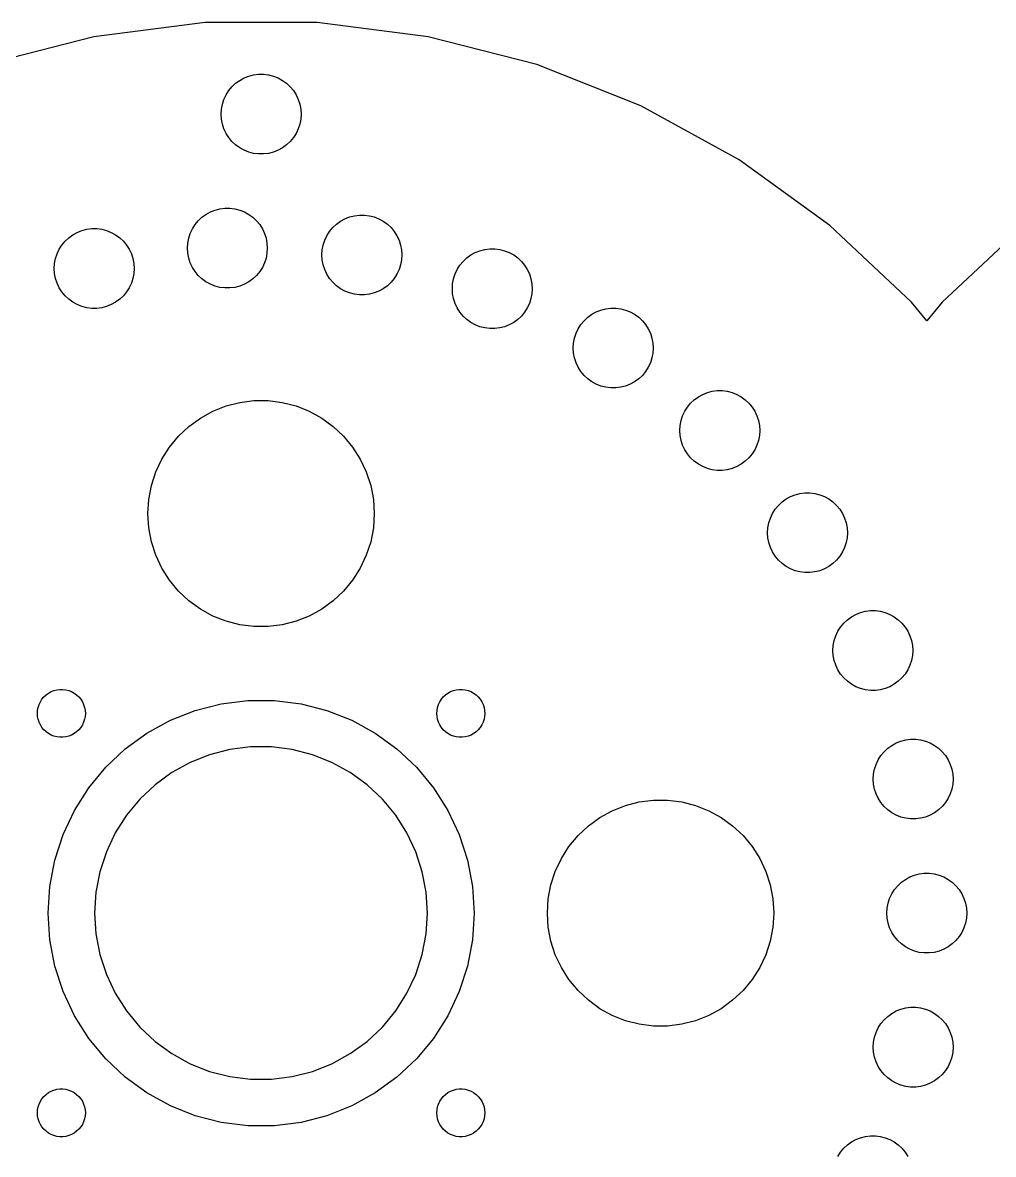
# Model space of a CAD drawing. Header units: metres. Extents: x -67 to 167, y -67 to 67.
# Drawn here: x -17.9 to 55, y -18.1 to 66.9 of the extents above; entities that cross this region are included whole.
import ezdxf

# ---------------------------------------------------------------- set-up
doc = ezdxf.new("R2010")
doc.units = ezdxf.units.M

msp = doc.modelspace()

# ---------------------------------------------------------------- linework, layer by layer
for p, q in [((-4.20695, 66.8678), (-12.5545, 65.8132)), ((4.20695, 66.8678), (-4.20695, 66.8678)), ((12.5545, 65.8132), (4.20695, 66.8678)), ((-12.5545, 65.8132), (-20.7041, 63.7208)), ((20.7041, 63.7208), (12.5545, 65.8132)), ((-0.92705, 62.8532), (-0.56213, 62.9469)), ((-0.56213, 62.9469), (-0.18837, 62.9941)), ((-0.18837, 62.9941), (0.18837, 62.9941)), ((0.18837, 62.9941), (0.56213, 62.9469)), ((0.56213, 62.9469), (0.92705, 62.8532)), ((28.5272, 60.6234), (20.7041, 63.7208)), ((-2.42705, 61.7634), (-2.1869, 62.0536)), ((-2.1869, 62.0536), (-1.91226, 62.3115)), ((-1.91226, 62.3115), (-1.60747, 62.533)), ((-1.60747, 62.533), (-1.27733, 62.7145)), ((-1.27733, 62.7145), (-0.92705, 62.8532)), ((0.92705, 62.8532), (1.27733, 62.7145)), ((1.27733, 62.7145), (1.60747, 62.533)), ((1.60747, 62.533), (1.91226, 62.3115)), ((1.91226, 62.3115), (2.1869, 62.0536)), ((2.1869, 62.0536), (2.42705, 61.7634)), ((-2.78932, 61.1044), (-2.62891, 61.4453)), ((-2.62891, 61.4453), (-2.42705, 61.7634)), ((2.42705, 61.7634), (2.62891, 61.4453)), ((2.62891, 61.4453), (2.78932, 61.1044)), ((-3, 60), (-2.97633, 60.376)), ((-2.97633, 60.376), (-2.90575, 60.7461)), ((-2.90575, 60.7461), (-2.78932, 61.1044)), ((2.78932, 61.1044), (2.90575, 60.7461)), ((2.90575, 60.7461), (2.97633, 60.376)), ((2.97633, 60.376), (3, 60)), ((35.9004, 56.57), (28.5272, 60.6234)), ((-2.97633, 59.624), (-3, 60)), ((-2.90575, 59.2539), (-2.97633, 59.624)), ((2.97633, 59.624), (2.90575, 59.2539)), ((3, 60), (2.97633, 59.624)), ((-2.78932, 58.8956), (-2.90575, 59.2539)), ((-2.62891, 58.5547), (-2.78932, 58.8956)), ((2.78932, 58.8956), (2.62891, 58.5547)), ((2.90575, 59.2539), (2.78932, 58.8956)), ((-2.42705, 58.2366), (-2.62891, 58.5547)), ((-2.1869, 57.9464), (-2.42705, 58.2366)), ((-1.91226, 57.6885), (-2.1869, 57.9464)), ((2.1869, 57.9464), (1.91226, 57.6885)), ((2.42705, 58.2366), (2.1869, 57.9464)), ((2.62891, 58.5547), (2.42705, 58.2366)), ((-1.60747, 57.467), (-1.91226, 57.6885)), ((-1.27733, 57.2855), (-1.60747, 57.467)), ((-0.92705, 57.1468), (-1.27733, 57.2855)), ((-0.56213, 57.0531), (-0.92705, 57.1468)), ((-0.18837, 57.0059), (-0.56213, 57.0531)), ((0.18837, 57.0059), (-0.18837, 57.0059)), ((0.56213, 57.0531), (0.18837, 57.0059)), ((0.92705, 57.1468), (0.56213, 57.0531)), ((1.27733, 57.2855), (0.92705, 57.1468)), ((1.60747, 57.467), (1.27733, 57.2855)), ((1.91226, 57.6885), (1.60747, 57.467)), ((42.7074, 51.6244), (35.9004, 56.57)), ((-3.80978, 52.6503), (-3.4595, 52.789)), ((-3.4595, 52.789), (-3.09459, 52.8827)), ((-3.09459, 52.8827), (-2.72083, 52.9299)), ((-2.72083, 52.9299), (-2.34409, 52.9299)), ((-2.34409, 52.9299), (-1.97031, 52.8827)), ((-1.97031, 52.8827), (-1.60539, 52.789)), ((-1.60539, 52.789), (-1.25511, 52.6503)), ((-4.9595, 51.6992), (-4.71936, 51.9895)), ((-4.71936, 51.9895), (-4.44472, 52.2474)), ((-4.44472, 52.2474), (-4.13994, 52.4688)), ((-4.13994, 52.4688), (-3.80978, 52.6503)), ((-1.25511, 52.6503), (-0.92497, 52.4688)), ((-0.92497, 52.4688), (-0.62018, 52.2474)), ((-0.62018, 52.2474), (-0.34555, 51.9895)), ((-0.34555, 51.9895), (-0.10539, 51.6992)), ((5.6591, 51.735), (5.9639, 51.9564)), ((5.9639, 51.9564), (6.29404, 52.1379)), ((6.29404, 52.1379), (6.64433, 52.2766)), ((6.64433, 52.2766), (7.00923, 52.3703)), ((7.00923, 52.3703), (7.38301, 52.4175)), ((7.38301, 52.4175), (7.75975, 52.4175)), ((7.75975, 52.4175), (8.13353, 52.3703)), ((8.13353, 52.3703), (8.49843, 52.2766)), ((8.49843, 52.2766), (8.84872, 52.1379)), ((8.84872, 52.1379), (9.17886, 51.9564)), ((9.17886, 51.9564), (9.48366, 51.735)), ((-14.1401, 50.9368), (-13.81, 51.1183)), ((-13.81, 51.1183), (-13.4597, 51.257)), ((-13.4597, 51.257), (-13.0948, 51.3507)), ((-13.0948, 51.3507), (-12.721, 51.3979)), ((-12.721, 51.3979), (-12.3443, 51.3979)), ((-12.3443, 51.3979), (-11.9705, 51.3507)), ((-11.9705, 51.3507), (-11.6056, 51.257)), ((-11.6056, 51.257), (-11.2553, 51.1183)), ((-11.2553, 51.1183), (-10.9251, 50.9368)), ((-5.4382, 50.6819), (-5.32178, 51.0402)), ((-5.32178, 51.0402), (-5.16138, 51.3811)), ((-5.16138, 51.3811), (-4.9595, 51.6992)), ((-0.10539, 51.6992), (0.09645, 51.3811)), ((0.09645, 51.3811), (0.25687, 51.0402)), ((0.25687, 51.0402), (0.37329, 50.6819)), ((4.94246, 50.8687), (5.14433, 51.1868)), ((5.14433, 51.1868), (5.38448, 51.4771)), ((5.38448, 51.4771), (5.6591, 51.735)), ((9.48366, 51.735), (9.75829, 51.4771)), ((9.75829, 51.4771), (9.99843, 51.1868)), ((9.99843, 51.1868), (10.2003, 50.8687)), ((48.8409, 45.8647), (42.7074, 51.6244)), ((57.2926, 51.6244), (51.1591, 45.8647)), ((-15.1615, 49.8491), (-14.9597, 50.1672)), ((-14.9597, 50.1672), (-14.7195, 50.4575)), ((-14.7195, 50.4575), (-14.4449, 50.7154)), ((-14.4449, 50.7154), (-14.1401, 50.9368)), ((-10.9251, 50.9368), (-10.6203, 50.7154)), ((-10.6203, 50.7154), (-10.3457, 50.4575)), ((-10.3457, 50.4575), (-10.1056, 50.1672)), ((-10.1056, 50.1672), (-9.9037, 49.8491)), ((-5.53246, 49.9358), (-5.50879, 50.3118)), ((-5.50879, 50.3118), (-5.4382, 50.6819)), ((0.37329, 50.6819), (0.44388, 50.3118)), ((0.44388, 50.3118), (0.46753, 49.9358)), ((4.59503, 49.7994), (4.66563, 50.1695)), ((4.66563, 50.1695), (4.78206, 50.5278)), ((4.78206, 50.5278), (4.94246, 50.8687)), ((10.2003, 50.8687), (10.3607, 50.5278)), ((10.3607, 50.5278), (10.4771, 50.1695)), ((10.4771, 50.1695), (10.5477, 49.7994)), ((-15.4384, 49.1499), (-15.3219, 49.5082)), ((-15.3219, 49.5082), (-15.1615, 49.8491)), ((-9.9037, 49.8491), (-9.74329, 49.5082)), ((-9.74329, 49.5082), (-9.62688, 49.1499)), ((-5.50879, 49.5598), (-5.53246, 49.9358)), ((-5.4382, 49.1897), (-5.50879, 49.5598)), ((0.44388, 49.5598), (0.37329, 49.1897)), ((0.46753, 49.9358), (0.44388, 49.5598)), ((4.57138, 49.4234), (4.59503, 49.7994)), ((4.59503, 49.0474), (4.57138, 49.4234)), ((10.5477, 49.7994), (10.5714, 49.4234)), ((10.5714, 49.4234), (10.5477, 49.0474)), ((15.453, 49.1991), (15.7578, 49.4206)), ((15.7578, 49.4206), (16.0879, 49.6021)), ((16.0879, 49.6021), (16.4382, 49.7408)), ((16.4382, 49.7408), (16.8031, 49.8345)), ((16.8031, 49.8345), (17.1769, 49.8817)), ((17.1769, 49.8817), (17.5536, 49.8817)), ((17.5536, 49.8817), (17.9274, 49.8345)), ((17.9274, 49.8345), (18.2923, 49.7408)), ((18.2923, 49.7408), (18.6426, 49.6021)), ((18.6426, 49.6021), (18.9727, 49.4206)), ((18.9727, 49.4206), (19.2775, 49.1991)), ((-15.5326, 48.4039), (-15.509, 48.7798)), ((-15.509, 48.7798), (-15.4384, 49.1499)), ((-9.62688, 49.1499), (-9.55627, 48.7798)), ((-9.55627, 48.7798), (-9.53262, 48.4039)), ((-5.32178, 48.8315), (-5.4382, 49.1897)), ((-5.16138, 48.4906), (-5.32178, 48.8315)), ((-4.9595, 48.1725), (-5.16138, 48.4906)), ((0.09645, 48.4906), (-0.10539, 48.1725)), ((0.25687, 48.8315), (0.09645, 48.4906)), ((0.37329, 49.1897), (0.25687, 48.8315)), ((4.66563, 48.6773), (4.59503, 49.0474)), ((4.78206, 48.319), (4.66563, 48.6773)), ((10.4771, 48.6773), (10.3607, 48.319)), ((10.5477, 49.0474), (10.4771, 48.6773)), ((14.7363, 48.3329), (14.9382, 48.651)), ((14.9382, 48.651), (15.1783, 48.9412)), ((15.1783, 48.9412), (15.453, 49.1991)), ((19.2775, 49.1991), (19.5522, 48.9412)), ((19.5522, 48.9412), (19.7923, 48.651)), ((19.7923, 48.651), (19.9942, 48.3329)), ((-15.509, 48.0278), (-15.5326, 48.4039)), ((-15.4384, 47.6578), (-15.509, 48.0278)), ((-15.3219, 47.2995), (-15.4384, 47.6578)), ((-9.62688, 47.6578), (-9.74329, 47.2995)), ((-9.55627, 48.0278), (-9.62688, 47.6578)), ((-9.53262, 48.4039), (-9.55627, 48.0278)), ((-4.71936, 47.8822), (-4.9595, 48.1725)), ((-4.44472, 47.6243), (-4.71936, 47.8822)), ((-4.13994, 47.4028), (-4.44472, 47.6243)), ((-0.62018, 47.6243), (-0.92497, 47.4028)), ((-0.34555, 47.8822), (-0.62018, 47.6243)), ((-0.10539, 48.1725), (-0.34555, 47.8822)), ((4.94246, 47.9781), (4.78206, 48.319)), ((5.14433, 47.66), (4.94246, 47.9781)), ((5.38448, 47.3698), (5.14433, 47.66)), ((9.99843, 47.66), (9.75829, 47.3698)), ((10.2003, 47.9781), (9.99843, 47.66)), ((10.3607, 48.319), (10.2003, 47.9781)), ((14.3889, 47.2636), (14.4595, 47.6337)), ((14.4595, 47.6337), (14.5759, 47.992)), ((14.5759, 47.992), (14.7363, 48.3329)), ((19.9942, 48.3329), (20.1546, 47.992)), ((20.1546, 47.992), (20.271, 47.6337)), ((20.271, 47.6337), (20.3416, 47.2636)), ((-15.1615, 46.9586), (-15.3219, 47.2995)), ((-14.9597, 46.6405), (-15.1615, 46.9586)), ((-9.9037, 46.9586), (-10.1056, 46.6405)), ((-9.74329, 47.2995), (-9.9037, 46.9586)), ((-3.80978, 47.2213), (-4.13994, 47.4028)), ((-3.4595, 47.0827), (-3.80978, 47.2213)), ((-3.09459, 46.989), (-3.4595, 47.0827)), ((-2.72083, 46.9417), (-3.09459, 46.989)), ((-2.34409, 46.9417), (-2.72083, 46.9417)), ((-1.97031, 46.989), (-2.34409, 46.9417)), ((-1.60539, 47.0827), (-1.97031, 46.989)), ((-1.25511, 47.2213), (-1.60539, 47.0827)), ((-0.92497, 47.4028), (-1.25511, 47.2213)), ((5.6591, 47.1119), (5.38448, 47.3698)), ((5.9639, 46.8904), (5.6591, 47.1119)), ((6.29404, 46.7089), (5.9639, 46.8904)), ((9.17886, 46.8904), (8.84872, 46.7089)), ((9.48366, 47.1119), (9.17886, 46.8904)), ((9.75829, 47.3698), (9.48366, 47.1119)), ((14.3652, 46.8876), (14.3889, 47.2636)), ((14.3889, 46.5116), (14.3652, 46.8876)), ((20.3416, 47.2636), (20.3652, 46.8876)), ((20.3652, 46.8876), (20.3416, 46.5116)), ((-14.7195, 46.3502), (-14.9597, 46.6405)), ((-14.4449, 46.0923), (-14.7195, 46.3502)), ((-14.1401, 45.8709), (-14.4449, 46.0923)), ((-10.6203, 46.0923), (-10.9251, 45.8709)), ((-10.3457, 46.3502), (-10.6203, 46.0923)), ((-10.1056, 46.6405), (-10.3457, 46.3502)), ((6.64433, 46.5702), (6.29404, 46.7089)), ((7.00923, 46.4765), (6.64433, 46.5702)), ((7.38301, 46.4293), (7.00923, 46.4765)), ((7.75975, 46.4293), (7.38301, 46.4293)), ((8.13353, 46.4765), (7.75975, 46.4293)), ((8.49843, 46.5702), (8.13353, 46.4765)), ((8.84872, 46.7089), (8.49843, 46.5702)), ((14.4595, 46.1415), (14.3889, 46.5116)), ((14.5759, 45.7832), (14.4595, 46.1415)), ((20.271, 46.1415), (20.1546, 45.7832)), ((20.3416, 46.5116), (20.271, 46.1415)), ((-13.81, 45.6894), (-14.1401, 45.8709)), ((-13.4597, 45.5507), (-13.81, 45.6894)), ((-13.0948, 45.457), (-13.4597, 45.5507)), ((-12.721, 45.4098), (-13.0948, 45.457)), ((-12.3443, 45.4098), (-12.721, 45.4098)), ((-11.9705, 45.457), (-12.3443, 45.4098)), ((-11.6056, 45.5507), (-11.9705, 45.457)), ((-11.2553, 45.6894), (-11.6056, 45.5507)), ((-10.9251, 45.8709), (-11.2553, 45.6894)), ((14.7363, 45.4423), (14.5759, 45.7832)), ((14.9382, 45.1243), (14.7363, 45.4423)), ((15.1783, 44.834), (14.9382, 45.1243)), ((19.7923, 45.1243), (19.5522, 44.834)), ((19.9942, 45.4423), (19.7923, 45.1243)), ((20.1546, 45.7832), (19.9942, 45.4423)), ((24.8407, 44.9652), (25.1709, 45.1467)), ((25.1709, 45.1467), (25.5211, 45.2854)), ((25.5211, 45.2854), (25.886, 45.3791)), ((25.886, 45.3791), (26.2598, 45.4263)), ((26.2598, 45.4263), (26.6366, 45.4263)), ((26.6366, 45.4263), (27.0103, 45.3791)), ((27.0103, 45.3791), (27.3752, 45.2854)), ((27.3752, 45.2854), (27.7255, 45.1467)), ((27.7255, 45.1467), (28.0557, 44.9652)), ((50, 44.4635), (48.8409, 45.8647)), ((51.1591, 45.8647), (50, 44.4635)), ((15.453, 44.5761), (15.1783, 44.834)), ((15.7578, 44.3546), (15.453, 44.5761)), ((16.0879, 44.1731), (15.7578, 44.3546)), ((18.9727, 44.3546), (18.6426, 44.1731)), ((19.2775, 44.5761), (18.9727, 44.3546)), ((19.5522, 44.834), (19.2775, 44.5761)), ((23.8193, 43.8775), (24.0211, 44.1956)), ((24.0211, 44.1956), (24.2613, 44.4859)), ((24.2613, 44.4859), (24.5359, 44.7437)), ((24.5359, 44.7437), (24.8407, 44.9652)), ((28.0557, 44.9652), (28.3605, 44.7437)), ((28.3605, 44.7437), (28.6351, 44.4859)), ((28.6351, 44.4859), (28.8752, 44.1956)), ((28.8752, 44.1956), (29.0771, 43.8775)), ((16.4382, 44.0344), (16.0879, 44.1731)), ((16.8031, 43.9407), (16.4382, 44.0344)), ((17.1769, 43.8935), (16.8031, 43.9407)), ((17.5536, 43.8935), (17.1769, 43.8935)), ((17.9274, 43.9407), (17.5536, 43.8935)), ((18.2923, 44.0344), (17.9274, 43.9407)), ((18.6426, 44.1731), (18.2923, 44.0344)), ((23.5424, 43.1783), (23.6589, 43.5366)), ((23.6589, 43.5366), (23.8193, 43.8775)), ((29.0771, 43.8775), (29.2375, 43.5366)), ((29.2375, 43.5366), (29.3539, 43.1783)), ((23.4482, 42.4322), (23.4718, 42.8082)), ((23.4718, 42.8082), (23.5424, 43.1783)), ((29.3539, 43.1783), (29.4245, 42.8082)), ((29.4245, 42.8082), (29.4482, 42.4322)), ((23.4718, 42.0562), (23.4482, 42.4322)), ((23.5424, 41.6861), (23.4718, 42.0562)), ((23.6589, 41.3278), (23.5424, 41.6861)), ((29.3539, 41.6861), (29.2375, 41.3278)), ((29.4245, 42.0562), (29.3539, 41.6861)), ((29.4482, 42.4322), (29.4245, 42.0562)), ((23.8193, 40.987), (23.6589, 41.3278)), ((24.0211, 40.6689), (23.8193, 40.987)), ((29.0771, 40.987), (28.8752, 40.6689)), ((29.2375, 41.3278), (29.0771, 40.987)), ((24.2613, 40.3786), (24.0211, 40.6689)), ((24.5359, 40.1207), (24.2613, 40.3786)), ((24.8407, 39.8992), (24.5359, 40.1207)), ((28.3605, 40.1207), (28.0557, 39.8992)), ((28.6351, 40.3786), (28.3605, 40.1207)), ((28.8752, 40.6689), (28.6351, 40.3786)), ((25.1709, 39.7177), (24.8407, 39.8992)), ((25.5211, 39.579), (25.1709, 39.7177)), ((25.886, 39.4854), (25.5211, 39.579)), ((26.2598, 39.4381), (25.886, 39.4854)), ((26.6366, 39.4381), (26.2598, 39.4381)), ((27.0103, 39.4854), (26.6366, 39.4381)), ((27.3752, 39.579), (27.0103, 39.4854)), ((27.7255, 39.7177), (27.3752, 39.579)), ((28.0557, 39.8992), (27.7255, 39.7177)), ((33.5213, 39.0928), (33.8862, 39.1865)), ((33.8862, 39.1865), (34.26, 39.2337)), ((34.26, 39.2337), (34.6367, 39.2337)), ((34.6367, 39.2337), (35.0105, 39.1865)), ((35.0105, 39.1865), (35.3754, 39.0928)), ((-2.62663, 38.084), (-1.59273, 38.3494)), ((-1.59273, 38.3494), (-0.53371, 38.4832)), ((-0.53371, 38.4832), (0.53371, 38.4832)), ((0.53371, 38.4832), (1.59273, 38.3494)), ((1.59273, 38.3494), (2.62663, 38.084)), ((32.0213, 38.003), (32.2614, 38.2933)), ((32.2614, 38.2933), (32.5361, 38.5512)), ((32.5361, 38.5512), (32.8409, 38.7726)), ((32.8409, 38.7726), (33.171, 38.9541)), ((33.171, 38.9541), (33.5213, 39.0928)), ((35.3754, 39.0928), (35.7257, 38.9541)), ((35.7257, 38.9541), (36.0558, 38.7726)), ((36.0558, 38.7726), (36.3606, 38.5512)), ((36.3606, 38.5512), (36.6352, 38.2933)), ((36.6352, 38.2933), (36.8754, 38.003)), ((-4.55452, 37.1768), (-3.61911, 37.691)), ((-3.61911, 37.691), (-2.62663, 38.084)), ((2.62663, 38.084), (3.61911, 37.691)), ((3.61911, 37.691), (4.55452, 37.1768)), ((31.659, 37.344), (31.8194, 37.6849)), ((31.8194, 37.6849), (32.0213, 38.003)), ((36.8754, 38.003), (37.0773, 37.6849)), ((37.0773, 37.6849), (37.2377, 37.344)), ((-6.19623, 35.8186), (-5.41809, 36.5494)), ((-5.41809, 36.5494), (-4.55452, 37.1768)), ((4.55452, 37.1768), (5.41809, 36.5494)), ((5.41809, 36.5494), (6.19623, 35.8186)), ((31.4483, 36.2396), (31.472, 36.6156)), ((31.472, 36.6156), (31.5426, 36.9857)), ((31.5426, 36.9857), (31.659, 37.344)), ((37.2377, 37.344), (37.3541, 36.9857)), ((37.3541, 36.9857), (37.4247, 36.6156)), ((37.4247, 36.6156), (37.4483, 36.2396)), ((-6.87663, 34.9962), (-6.19623, 35.8186)), ((6.19623, 35.8186), (6.87663, 34.9962)), ((31.472, 35.8636), (31.4483, 36.2396)), ((31.5426, 35.4936), (31.472, 35.8636)), ((37.4247, 35.8636), (37.3541, 35.4936)), ((37.4483, 36.2396), (37.4247, 35.8636)), ((-7.44859, 34.0949), (-6.87663, 34.9962)), ((6.87663, 34.9962), (7.44859, 34.0949)), ((31.659, 35.1353), (31.5426, 35.4936)), ((31.8194, 34.7944), (31.659, 35.1353)), ((37.2377, 35.1353), (37.0773, 34.7944)), ((37.3541, 35.4936), (37.2377, 35.1353)), ((-7.90309, 33.1291), (-7.44859, 34.0949)), ((7.44859, 34.0949), (7.90309, 33.1291)), ((32.0213, 34.4763), (31.8194, 34.7944)), ((32.2614, 34.186), (32.0213, 34.4763)), ((32.5361, 33.9281), (32.2614, 34.186)), ((36.6352, 34.186), (36.3606, 33.9281)), ((36.8754, 34.4763), (36.6352, 34.186)), ((37.0773, 34.7944), (36.8754, 34.4763)), ((32.8409, 33.7066), (32.5361, 33.9281)), ((33.171, 33.5251), (32.8409, 33.7066)), ((33.5213, 33.3865), (33.171, 33.5251)), ((33.8862, 33.2928), (33.5213, 33.3865)), ((34.26, 33.2456), (33.8862, 33.2928)), ((34.6367, 33.2456), (34.26, 33.2456)), ((35.0105, 33.2928), (34.6367, 33.2456)), ((35.3754, 33.3865), (35.0105, 33.2928)), ((35.7257, 33.5251), (35.3754, 33.3865)), ((36.0558, 33.7066), (35.7257, 33.5251)), ((36.3606, 33.9281), (36.0558, 33.7066)), ((-8.23296, 32.1139), (-7.90309, 33.1291)), ((7.90309, 33.1291), (8.23296, 32.1139)), ((-8.43297, 31.0653), (-8.23296, 32.1139)), ((8.23296, 32.1139), (8.43297, 31.0653)), ((40.1111, 31.4166), (40.476, 31.5103)), ((40.476, 31.5103), (40.8498, 31.5575)), ((40.8498, 31.5575), (41.2265, 31.5575)), ((41.2265, 31.5575), (41.6003, 31.5103)), ((41.6003, 31.5103), (41.9652, 31.4166)), ((-8.5, 30), (-8.43297, 31.0653)), ((8.43297, 31.0653), (8.5, 30)), ((38.6111, 30.3268), (38.8513, 30.6171)), ((38.8513, 30.6171), (39.1259, 30.8749)), ((39.1259, 30.8749), (39.4307, 31.0964)), ((39.4307, 31.0964), (39.7608, 31.2779)), ((39.7608, 31.2779), (40.1111, 31.4166)), ((41.9652, 31.4166), (42.3155, 31.2779)), ((42.3155, 31.2779), (42.6456, 31.0964)), ((42.6456, 31.0964), (42.9504, 30.8749)), ((42.9504, 30.8749), (43.2251, 30.6171)), ((43.2251, 30.6171), (43.4652, 30.3268)), ((-8.43297, 28.9347), (-8.5, 30)), ((8.5, 30), (8.43297, 28.9347)), ((38.2488, 29.6678), (38.4092, 30.0087)), ((38.4092, 30.0087), (38.6111, 30.3268)), ((43.4652, 30.3268), (43.6671, 30.0087)), ((43.6671, 30.0087), (43.8275, 29.6678)), ((-8.23296, 27.8861), (-8.43297, 28.9347)), ((8.43297, 28.9347), (8.23296, 27.8861)), ((38.0382, 28.5634), (38.0618, 28.9394)), ((38.0618, 28.9394), (38.1324, 29.3095)), ((38.1324, 29.3095), (38.2488, 29.6678)), ((43.8275, 29.6678), (43.9439, 29.3095)), ((43.9439, 29.3095), (44.0145, 28.9394)), ((44.0145, 28.9394), (44.0382, 28.5634)), ((38.0618, 28.1874), (38.0382, 28.5634)), ((38.1324, 27.8173), (38.0618, 28.1874)), ((44.0145, 28.1874), (43.9439, 27.8173)), ((44.0382, 28.5634), (44.0145, 28.1874)), ((-7.90309, 26.8709), (-8.23296, 27.8861)), ((8.23296, 27.8861), (7.90309, 26.8709)), ((38.2488, 27.459), (38.1324, 27.8173)), ((38.4092, 27.1181), (38.2488, 27.459)), ((43.8275, 27.459), (43.6671, 27.1181)), ((43.9439, 27.8173), (43.8275, 27.459)), ((-7.44859, 25.9051), (-7.90309, 26.8709)), ((7.90309, 26.8709), (7.44859, 25.9051)), ((38.6111, 26.8), (38.4092, 27.1181)), ((38.8513, 26.5098), (38.6111, 26.8)), ((39.1259, 26.2519), (38.8513, 26.5098)), ((43.2251, 26.5098), (42.9504, 26.2519)), ((43.4652, 26.8), (43.2251, 26.5098)), ((43.6671, 27.1181), (43.4652, 26.8)), ((-6.87663, 25.0038), (-7.44859, 25.9051)), ((7.44859, 25.9051), (6.87663, 25.0038)), ((39.4307, 26.0304), (39.1259, 26.2519)), ((39.7608, 25.8489), (39.4307, 26.0304)), ((40.1111, 25.7102), (39.7608, 25.8489)), ((40.476, 25.6165), (40.1111, 25.7102)), ((40.8498, 25.5693), (40.476, 25.6165)), ((41.2265, 25.5693), (40.8498, 25.5693)), ((41.6003, 25.6165), (41.2265, 25.5693)), ((41.9652, 25.7102), (41.6003, 25.6165)), ((42.3155, 25.8489), (41.9652, 25.7102)), ((42.6456, 26.0304), (42.3155, 25.8489)), ((42.9504, 26.2519), (42.6456, 26.0304)), ((-6.19623, 24.1814), (-6.87663, 25.0038)), ((6.87663, 25.0038), (6.19623, 24.1814)), ((-5.41809, 23.4506), (-6.19623, 24.1814)), ((6.19623, 24.1814), (5.41809, 23.4506)), ((-4.55452, 22.8232), (-5.41809, 23.4506)), ((5.41809, 23.4506), (4.55452, 22.8232)), ((-3.61911, 22.309), (-4.55452, 22.8232)), ((-2.62663, 21.916), (-3.61911, 22.309)), ((3.61911, 22.309), (2.62663, 21.916)), ((4.55452, 22.8232), (3.61911, 22.309)), ((44.0356, 22.0293), (44.3404, 22.2508)), ((44.3404, 22.2508), (44.6705, 22.4323)), ((44.6705, 22.4323), (45.0208, 22.571)), ((45.0208, 22.571), (45.3857, 22.6646)), ((45.3857, 22.6646), (45.7595, 22.7119)), ((45.7595, 22.7119), (46.1363, 22.7119)), ((46.1363, 22.7119), (46.51, 22.6646)), ((46.51, 22.6646), (46.8749, 22.571)), ((46.8749, 22.571), (47.2252, 22.4323)), ((47.2252, 22.4323), (47.5554, 22.2508)), ((47.5554, 22.2508), (47.8602, 22.0293)), ((-1.59273, 21.6506), (-2.62663, 21.916)), ((-0.53371, 21.5168), (-1.59273, 21.6506)), ((0.53371, 21.5168), (-0.53371, 21.5168)), ((1.59273, 21.6506), (0.53371, 21.5168)), ((2.62663, 21.916), (1.59273, 21.6506)), ((43.319, 21.163), (43.5208, 21.4811)), ((43.5208, 21.4811), (43.761, 21.7714)), ((43.761, 21.7714), (44.0356, 22.0293)), ((47.8602, 22.0293), (48.1348, 21.7714)), ((48.1348, 21.7714), (48.3749, 21.4811)), ((48.3749, 21.4811), (48.5768, 21.163)), ((42.9715, 20.0938), (43.0421, 20.4639)), ((43.0421, 20.4639), (43.1586, 20.8222)), ((43.1586, 20.8222), (43.319, 21.163)), ((48.5768, 21.163), (48.7372, 20.8222)), ((48.7372, 20.8222), (48.8536, 20.4639)), ((48.8536, 20.4639), (48.9242, 20.0938)), ((42.9479, 19.7178), (42.9715, 20.0938)), ((42.9715, 19.3418), (42.9479, 19.7178)), ((48.9242, 20.0938), (48.9479, 19.7178)), ((48.9479, 19.7178), (48.9242, 19.3418)), ((43.0421, 18.9717), (42.9715, 19.3418)), ((43.1586, 18.6134), (43.0421, 18.9717)), ((48.8536, 18.9717), (48.7372, 18.6134)), ((48.9242, 19.3418), (48.8536, 18.9717)), ((43.319, 18.2725), (43.1586, 18.6134)), ((43.5208, 17.9544), (43.319, 18.2725)), ((43.761, 17.6641), (43.5208, 17.9544)), ((48.3749, 17.9544), (48.1348, 17.6641)), ((48.5768, 18.2725), (48.3749, 17.9544)), ((48.7372, 18.6134), (48.5768, 18.2725)), ((44.0356, 17.4062), (43.761, 17.6641)), ((44.3404, 17.1848), (44.0356, 17.4062)), ((44.6705, 17.0033), (44.3404, 17.1848)), ((45.0208, 16.8646), (44.6705, 17.0033)), ((47.2252, 17.0033), (46.8749, 16.8646)), ((47.5554, 17.1848), (47.2252, 17.0033)), ((47.8602, 17.4062), (47.5554, 17.1848)), ((48.1348, 17.6641), (47.8602, 17.4062)), ((-16.4562, 16.058), (-16.3121, 16.2322)), ((-16.3121, 16.2322), (-16.1474, 16.3869)), ((-16.1474, 16.3869), (-15.9645, 16.5198)), ((-15.9645, 16.5198), (-15.7664, 16.6287)), ((-15.7664, 16.6287), (-15.5562, 16.7119)), ((-15.5562, 16.7119), (-15.3373, 16.7681)), ((-15.3373, 16.7681), (-15.113, 16.7964)), ((-15.113, 16.7964), (-14.887, 16.7964)), ((-14.887, 16.7964), (-14.6627, 16.7681)), ((-14.6627, 16.7681), (-14.4438, 16.7119)), ((-14.4438, 16.7119), (-14.2336, 16.6287)), ((-14.2336, 16.6287), (-14.0355, 16.5198)), ((-14.0355, 16.5198), (-13.8526, 16.3869)), ((-13.8526, 16.3869), (-13.6879, 16.2322)), ((-13.6879, 16.2322), (-13.5438, 16.058)), ((13.5438, 16.058), (13.6879, 16.2322)), ((13.6879, 16.2322), (13.8526, 16.3869)), ((13.8526, 16.3869), (14.0355, 16.5198)), ((14.0355, 16.5198), (14.2336, 16.6287)), ((14.2336, 16.6287), (14.4438, 16.7119)), ((14.4438, 16.7119), (14.6627, 16.7681)), ((14.6627, 16.7681), (14.887, 16.7964)), ((14.887, 16.7964), (15.113, 16.7964)), ((15.113, 16.7964), (15.3373, 16.7681)), ((15.3373, 16.7681), (15.5562, 16.7119)), ((15.5562, 16.7119), (15.7664, 16.6287)), ((15.7664, 16.6287), (15.9645, 16.5198)), ((15.9645, 16.5198), (16.1474, 16.3869)), ((16.1474, 16.3869), (16.3121, 16.2322)), ((16.3121, 16.2322), (16.4562, 16.058)), ((45.3857, 16.7709), (45.0208, 16.8646)), ((45.7595, 16.7237), (45.3857, 16.7709)), ((46.1363, 16.7237), (45.7595, 16.7237)), ((46.51, 16.7709), (46.1363, 16.7237)), ((46.8749, 16.8646), (46.51, 16.7709)), ((-16.7858, 15.2256), (-16.7434, 15.4476)), ((-16.7434, 15.4476), (-16.6736, 15.6626)), ((-16.6736, 15.6626), (-16.5773, 15.8671)), ((-16.5773, 15.8671), (-16.4562, 16.058)), ((-13.5438, 16.058), (-13.4226, 15.8671)), ((-13.4226, 15.8671), (-13.3264, 15.6626)), ((-13.3264, 15.6626), (-13.2565, 15.4476)), ((-13.2565, 15.4476), (-13.2142, 15.2256)), ((-4.94426, 15.2169), (-2.99809, 15.7166)), ((-2.99809, 15.7166), (-1.00464, 15.9684)), ((-1.00464, 15.9684), (1.00464, 15.9684)), ((1.00464, 15.9684), (2.99809, 15.7166)), ((2.99809, 15.7166), (4.94426, 15.2169)), ((13.2142, 15.2256), (13.2565, 15.4476)), ((13.2565, 15.4476), (13.3264, 15.6626)), ((13.3264, 15.6626), (13.4226, 15.8671)), ((13.4226, 15.8671), (13.5438, 16.058)), ((16.4562, 16.058), (16.5773, 15.8671)), ((16.5773, 15.8671), (16.6736, 15.6626)), ((16.6736, 15.6626), (16.7434, 15.4476)), ((16.7434, 15.4476), (16.7858, 15.2256)), ((-16.8, 15), (-16.7858, 15.2256)), ((-16.7858, 14.7744), (-16.8, 15)), ((-16.7434, 14.5524), (-16.7858, 14.7744)), ((-16.6736, 14.3374), (-16.7434, 14.5524)), ((-13.2565, 14.5524), (-13.3264, 14.3374)), ((-13.2142, 14.7744), (-13.2565, 14.5524)), ((-13.2142, 15.2256), (-13.2, 15)), ((-13.2, 15), (-13.2142, 14.7744)), ((-8.57323, 13.5092), (-6.81245, 14.4772)), ((-6.81245, 14.4772), (-4.94426, 15.2169)), ((4.94426, 15.2169), (6.81245, 14.4772)), ((6.81245, 14.4772), (8.57323, 13.5092)), ((13.2, 15), (13.2142, 15.2256)), ((13.2142, 14.7744), (13.2, 15)), ((13.2565, 14.5524), (13.2142, 14.7744)), ((13.3264, 14.3374), (13.2565, 14.5524)), ((16.7434, 14.5524), (16.6736, 14.3374)), ((16.7858, 14.7744), (16.7434, 14.5524)), ((16.7858, 15.2256), (16.8, 15)), ((16.8, 15), (16.7858, 14.7744)), ((-16.5773, 14.1328), (-16.6736, 14.3374)), ((-16.4562, 13.942), (-16.5773, 14.1328)), ((-16.3121, 13.7678), (-16.4562, 13.942)), ((-16.1474, 13.6131), (-16.3121, 13.7678)), ((-15.9645, 13.4802), (-16.1474, 13.6131)), ((-13.8526, 13.6131), (-14.0355, 13.4802)), ((-13.6879, 13.7678), (-13.8526, 13.6131)), ((-13.5438, 13.942), (-13.6879, 13.7678)), ((-13.4226, 14.1328), (-13.5438, 13.942)), ((-13.3264, 14.3374), (-13.4226, 14.1328)), ((13.4226, 14.1328), (13.3264, 14.3374)), ((13.5438, 13.942), (13.4226, 14.1328)), ((13.6879, 13.7678), (13.5438, 13.942)), ((13.8526, 13.6131), (13.6879, 13.7678)), ((14.0355, 13.4802), (13.8526, 13.6131)), ((16.1474, 13.6131), (15.9645, 13.4802)), ((16.3121, 13.7678), (16.1474, 13.6131)), ((16.4562, 13.942), (16.3121, 13.7678)), ((16.5773, 14.1328), (16.4562, 13.942)), ((16.6736, 14.3374), (16.5773, 14.1328)), ((-15.7664, 13.3713), (-15.9645, 13.4802)), ((-15.5562, 13.2881), (-15.7664, 13.3713)), ((-15.3373, 13.2319), (-15.5562, 13.2881)), ((-15.113, 13.2036), (-15.3373, 13.2319)), ((-14.887, 13.2036), (-15.113, 13.2036)), ((-14.6627, 13.2319), (-14.887, 13.2036)), ((-14.4438, 13.2881), (-14.6627, 13.2319)), ((-14.2336, 13.3713), (-14.4438, 13.2881)), ((-14.0355, 13.4802), (-14.2336, 13.3713)), ((-10.1988, 12.3282), (-8.57323, 13.5092)), ((8.57323, 13.5092), (10.1988, 12.3282)), ((14.2336, 13.3713), (14.0355, 13.4802)), ((14.4438, 13.2881), (14.2336, 13.3713)), ((14.6627, 13.2319), (14.4438, 13.2881)), ((14.887, 13.2036), (14.6627, 13.2319)), ((15.113, 13.2036), (14.887, 13.2036)), ((15.3373, 13.2319), (15.113, 13.2036)), ((15.5562, 13.2881), (15.3373, 13.2319)), ((15.7664, 13.3713), (15.5562, 13.2881)), ((15.9645, 13.4802), (15.7664, 13.3713)), ((47.369, 12.5979), (47.6992, 12.7794)), ((47.6992, 12.7794), (48.0494, 12.9181)), ((48.0494, 12.9181), (48.4144, 13.0118)), ((48.4144, 13.0118), (48.7881, 13.059)), ((48.7881, 13.059), (49.1649, 13.059)), ((49.1649, 13.059), (49.5386, 13.0118)), ((49.5386, 13.0118), (49.9035, 12.9181)), ((49.9035, 12.9181), (50.2538, 12.7794)), ((50.2538, 12.7794), (50.584, 12.5979)), ((-11.6635, 10.9527), (-10.1988, 12.3282)), ((-2.34225, 12.2786), (-3.8627, 11.8882)), ((-0.78487, 12.4753), (-2.34225, 12.2786)), ((0.78487, 12.4753), (-0.78487, 12.4753)), ((2.34225, 12.2786), (0.78487, 12.4753)), ((3.8627, 11.8882), (2.34225, 12.2786)), ((10.1988, 12.3282), (11.6635, 10.9527)), ((46.5494, 11.8283), (46.7896, 12.1186)), ((46.7896, 12.1186), (47.0642, 12.3765)), ((47.0642, 12.3765), (47.369, 12.5979)), ((50.584, 12.5979), (50.8888, 12.3765)), ((50.8888, 12.3765), (51.1634, 12.1186)), ((51.1634, 12.1186), (51.4035, 11.8283)), ((-5.32224, 11.3103), (-6.69783, 10.5541)), ((-3.8627, 11.8882), (-5.32224, 11.3103)), ((5.32224, 11.3103), (3.8627, 11.8882)), ((6.69783, 10.5541), (5.32224, 11.3103)), ((46.0707, 10.811), (46.1872, 11.1693)), ((46.1872, 11.1693), (46.3476, 11.5102)), ((46.3476, 11.5102), (46.5494, 11.8283)), ((51.4035, 11.8283), (51.6054, 11.5102)), ((51.6054, 11.5102), (51.7658, 11.1693)), ((51.7658, 11.1693), (51.8822, 10.811)), ((-12.9443, 9.40456), (-11.6635, 10.9527)), ((-6.69783, 10.5541), (-7.96779, 9.63141)), ((7.96779, 9.63141), (6.69783, 10.5541)), ((11.6635, 10.9527), (12.9443, 9.40456)), ((45.9765, 10.0649), (46.0002, 10.4409)), ((46.0002, 10.4409), (46.0707, 10.811)), ((51.8822, 10.811), (51.9528, 10.4409)), ((51.9528, 10.4409), (51.9765, 10.0649)), ((-14.0209, 7.70805), (-12.9443, 9.40456)), ((-7.96779, 9.63141), (-9.11211, 8.55682)), ((9.11211, 8.55682), (7.96779, 9.63141)), ((12.9443, 9.40456), (14.0209, 7.70805)), ((46.0002, 9.68892), (45.9765, 10.0649)), ((46.0707, 9.31885), (46.0002, 9.68892)), ((51.9528, 9.68892), (51.8822, 9.31885)), ((51.9765, 10.0649), (51.9528, 9.68892)), ((-9.11211, 8.55682), (-10.1127, 7.34731)), ((10.1127, 7.34731), (9.11211, 8.55682)), ((46.1872, 8.96054), (46.0707, 9.31885)), ((46.3476, 8.61966), (46.1872, 8.96054)), ((46.5494, 8.30156), (46.3476, 8.61966)), ((51.6054, 8.61966), (51.4035, 8.30156)), ((51.7658, 8.96054), (51.6054, 8.61966)), ((51.8822, 9.31885), (51.7658, 8.96054)), ((-14.8764, 5.88998), (-14.0209, 7.70805)), ((14.0209, 7.70805), (14.8764, 5.88998)), ((25.4455, 7.17677), (26.3809, 7.69102)), ((26.3809, 7.69102), (27.3734, 8.08397)), ((27.3734, 8.08397), (28.4073, 8.34944)), ((28.4073, 8.34944), (29.4663, 8.48322)), ((29.4663, 8.48322), (30.5337, 8.48322)), ((30.5337, 8.48322), (31.5927, 8.34944)), ((31.5927, 8.34944), (32.6266, 8.08397)), ((32.6266, 8.08397), (33.6191, 7.69102)), ((33.6191, 7.69102), (34.5545, 7.17677)), ((46.7896, 8.01128), (46.5494, 8.30156)), ((47.0642, 7.75337), (46.7896, 8.01128)), ((47.369, 7.53194), (47.0642, 7.75337)), ((50.8888, 7.75337), (50.584, 7.53194)), ((51.1634, 8.01128), (50.8888, 7.75337)), ((51.4035, 8.30156), (51.1634, 8.01128)), ((-10.1127, 7.34731), (-10.9538, 6.02191)), ((10.9538, 6.02191), (10.1127, 7.34731)), ((24.5819, 6.54936), (25.4455, 7.17677)), ((34.5545, 7.17677), (35.4181, 6.54936)), ((47.6992, 7.35043), (47.369, 7.53194)), ((48.0494, 7.21175), (47.6992, 7.35043)), ((48.4144, 7.11806), (48.0494, 7.21175)), ((48.7881, 7.07083), (48.4144, 7.11806)), ((49.1649, 7.07083), (48.7881, 7.07083)), ((49.5386, 7.11806), (49.1649, 7.07083)), ((49.9035, 7.21175), (49.5386, 7.11806)), ((50.2538, 7.35043), (49.9035, 7.21175)), ((50.584, 7.53194), (50.2538, 7.35043)), ((-10.9538, 6.02191), (-11.6222, 4.60155)), ((11.6222, 4.60155), (10.9538, 6.02191)), ((23.8038, 5.81865), (24.5819, 6.54936)), ((35.4181, 6.54936), (36.1962, 5.81865)), ((-15.4973, 3.97903), (-14.8764, 5.88998)), ((14.8764, 5.88998), (15.4973, 3.97903)), ((23.1234, 4.99617), (23.8038, 5.81865)), ((36.1962, 5.81865), (36.8766, 4.99617)), ((-11.6222, 4.60155), (-12.1073, 3.10861)), ((12.1073, 3.10861), (11.6222, 4.60155)), ((22.5514, 4.09489), (23.1234, 4.99617)), ((36.8766, 4.99617), (37.4486, 4.09489)), ((-15.8738, 2.00533), (-15.4973, 3.97903)), ((15.4973, 3.97903), (15.8738, 2.00533)), ((22.0969, 3.12904), (22.5514, 4.09489)), ((37.4486, 4.09489), (37.9031, 3.12904)), ((-12.1073, 3.10861), (-12.4014, 1.56665)), ((12.4014, 1.56665), (12.1073, 3.10861)), ((21.767, 2.11386), (22.0969, 3.12904)), ((37.9031, 3.12904), (38.233, 2.11386)), ((48.3925, 2.53297), (48.7227, 2.71448)), ((48.7227, 2.71448), (49.0729, 2.85316)), ((49.0729, 2.85316), (49.4379, 2.94685)), ((49.4379, 2.94685), (49.8116, 2.99408)), ((49.8116, 2.99408), (50.1884, 2.99408)), ((50.1884, 2.99408), (50.5621, 2.94685)), ((50.5621, 2.94685), (50.927, 2.85316)), ((50.927, 2.85316), (51.2773, 2.71448)), ((51.2773, 2.71448), (51.6075, 2.53297)), ((-16, 0), (-15.8738, 2.00533)), ((15.8738, 2.00533), (16, 0)), ((21.567, 1.06532), (21.767, 2.11386)), ((38.233, 2.11386), (38.433, 1.06532)), ((47.3711, 1.44525), (47.5729, 1.76335)), ((47.5729, 1.76335), (47.8131, 2.05363)), ((47.8131, 2.05363), (48.0877, 2.31154)), ((48.0877, 2.31154), (48.3925, 2.53297)), ((51.6075, 2.53297), (51.9123, 2.31154)), ((51.9123, 2.31154), (52.1869, 2.05363)), ((52.1869, 2.05363), (52.427, 1.76335)), ((52.427, 1.76335), (52.6289, 1.44525)), ((-12.4014, 1.56665), (-12.5, 0)), ((12.5, 0), (12.4014, 1.56665)), ((21.5, 0), (21.567, 1.06532)), ((38.433, 1.06532), (38.5, 0)), ((47.0942, 0.74606), (47.2107, 1.10437)), ((47.2107, 1.10437), (47.3711, 1.44525)), ((52.6289, 1.44525), (52.7893, 1.10437)), ((52.7893, 1.10437), (52.9057, 0.74606)), ((-15.8738, -2.00533), (-16, 0)), ((-12.5, 0), (-12.4014, -1.56665)), ((12.4014, -1.56665), (12.5, 0)), ((16, 0), (15.8738, -2.00533)), ((21.567, -1.06532), (21.5, 0)), ((38.5, 0), (38.433, -1.06532)), ((47, 0), (47.0237, 0.37599)), ((47.0237, -0.37599), (47, 0)), ((47.0237, 0.37599), (47.0942, 0.74606)), ((52.9057, 0.74606), (52.9763, 0.37599)), ((52.9763, 0.37599), (53, 0)), ((53, 0), (52.9763, -0.37599)), ((47.0942, -0.74606), (47.0237, -0.37599)), ((47.2107, -1.10437), (47.0942, -0.74606)), ((52.9057, -0.74606), (52.7893, -1.10437)), ((52.9763, -0.37599), (52.9057, -0.74606)), ((-12.4014, -1.56665), (-12.1073, -3.10861)), ((12.1073, -3.10861), (12.4014, -1.56665)), ((21.767, -2.11386), (21.567, -1.06532)), ((38.433, -1.06532), (38.233, -2.11386)), ((47.3711, -1.44525), (47.2107, -1.10437)), ((47.5729, -1.76335), (47.3711, -1.44525)), ((52.6289, -1.44525), (52.427, -1.76335)), ((52.7893, -1.10437), (52.6289, -1.44525)), ((-15.4973, -3.97903), (-15.8738, -2.00533)), ((15.8738, -2.00533), (15.4973, -3.97903)), ((22.0969, -3.12904), (21.767, -2.11386)), ((38.233, -2.11386), (37.9031, -3.12904)), ((47.8131, -2.05363), (47.5729, -1.76335)), ((48.0877, -2.31154), (47.8131, -2.05363)), ((48.3925, -2.53297), (48.0877, -2.31154)), ((48.7227, -2.71448), (48.3925, -2.53297)), ((51.6075, -2.53297), (51.2773, -2.71448)), ((51.9123, -2.31154), (51.6075, -2.53297)), ((52.1869, -2.05363), (51.9123, -2.31154)), ((52.427, -1.76335), (52.1869, -2.05363)), ((-12.1073, -3.10861), (-11.6222, -4.60155)), ((11.6222, -4.60155), (12.1073, -3.10861)), ((22.5514, -4.09489), (22.0969, -3.12904)), ((37.9031, -3.12904), (37.4486, -4.09489)), ((49.0729, -2.85316), (48.7227, -2.71448)), ((49.4379, -2.94685), (49.0729, -2.85316)), ((49.8116, -2.99408), (49.4379, -2.94685)), ((50.1884, -2.99408), (49.8116, -2.99408)), ((50.5621, -2.94685), (50.1884, -2.99408)), ((50.927, -2.85316), (50.5621, -2.94685)), ((51.2773, -2.71448), (50.927, -2.85316)), ((-14.8764, -5.88998), (-15.4973, -3.97903)), ((15.4973, -3.97903), (14.8764, -5.88998)), ((23.1234, -4.99617), (22.5514, -4.09489)), ((37.4486, -4.09489), (36.8766, -4.99617)), ((-11.6222, -4.60155), (-10.9538, -6.02191)), ((10.9538, -6.02191), (11.6222, -4.60155)), ((23.8038, -5.81865), (23.1234, -4.99617)), ((36.8766, -4.99617), (36.1962, -5.81865)), ((-14.0209, -7.70805), (-14.8764, -5.88998)), ((14.8764, -5.88998), (14.0209, -7.70805)), ((24.5819, -6.54936), (23.8038, -5.81865)), ((36.1962, -5.81865), (35.4181, -6.54936)), ((-10.9538, -6.02191), (-10.1127, -7.34731)), ((10.1127, -7.34731), (10.9538, -6.02191)), ((25.4455, -7.17677), (24.5819, -6.54936)), ((35.4181, -6.54936), (34.5545, -7.17677)), ((-10.1127, -7.34731), (-9.11211, -8.55682)), ((9.11211, -8.55682), (10.1127, -7.34731)), ((26.3809, -7.69102), (25.4455, -7.17677)), ((34.5545, -7.17677), (33.6191, -7.69102)), ((47.0642, -7.75337), (47.369, -7.53194)), ((47.369, -7.53194), (47.6992, -7.35043)), ((47.6992, -7.35043), (48.0494, -7.21175)), ((48.0494, -7.21175), (48.4144, -7.11806)), ((48.4144, -7.11806), (48.7881, -7.07083)), ((48.7881, -7.07083), (49.1649, -7.07083)), ((49.1649, -7.07083), (49.5386, -7.11806)), ((49.5386, -7.11806), (49.9035, -7.21175)), ((49.9035, -7.21175), (50.2538, -7.35043)), ((50.2538, -7.35043), (50.584, -7.53194)), ((50.584, -7.53194), (50.8888, -7.75337)), ((-12.9443, -9.40456), (-14.0209, -7.70805)), ((14.0209, -7.70805), (12.9443, -9.40456)), ((27.3734, -8.08397), (26.3809, -7.69102)), ((28.4073, -8.34944), (27.3734, -8.08397)), ((29.4663, -8.48322), (28.4073, -8.34944)), ((30.5337, -8.48322), (29.4663, -8.48322)), ((31.5927, -8.34944), (30.5337, -8.48322)), ((32.6266, -8.08397), (31.5927, -8.34944)), ((33.6191, -7.69102), (32.6266, -8.08397)), ((46.3476, -8.61966), (46.5494, -8.30156)), ((46.5494, -8.30156), (46.7896, -8.01128)), ((46.7896, -8.01128), (47.0642, -7.75337)), ((50.8888, -7.75337), (51.1634, -8.01128)), ((51.1634, -8.01128), (51.4035, -8.30156)), ((51.4035, -8.30156), (51.6054, -8.61966)), ((-9.11211, -8.55682), (-7.96779, -9.63141)), ((7.96779, -9.63141), (9.11211, -8.55682)), ((46.0002, -9.68892), (46.0707, -9.31885)), ((46.0707, -9.31885), (46.1872, -8.96054)), ((46.1872, -8.96054), (46.3476, -8.61966)), ((51.6054, -8.61966), (51.7658, -8.96054)), ((51.7658, -8.96054), (51.8822, -9.31885)), ((51.8822, -9.31885), (51.9528, -9.68892)), ((-11.6635, -10.9527), (-12.9443, -9.40456)), ((-7.96779, -9.63141), (-6.69783, -10.5541)), ((6.69783, -10.5541), (7.96779, -9.63141)), ((12.9443, -9.40456), (11.6635, -10.9527)), ((45.9765, -10.0649), (46.0002, -9.68892)), ((46.0002, -10.4409), (45.9765, -10.0649)), ((51.9528, -9.68892), (51.9765, -10.0649)), ((51.9765, -10.0649), (51.9528, -10.4409)), ((-10.1988, -12.3282), (-11.6635, -10.9527)), ((-6.69783, -10.5541), (-5.32224, -11.3103)), ((5.32224, -11.3103), (6.69783, -10.5541)), ((11.6635, -10.9527), (10.1988, -12.3282)), ((46.0707, -10.811), (46.0002, -10.4409)), ((46.1872, -11.1693), (46.0707, -10.811)), ((51.8822, -10.811), (51.7658, -11.1693)), ((51.9528, -10.4409), (51.8822, -10.811)), ((-5.32224, -11.3103), (-3.8627, -11.8882)), ((-3.8627, -11.8882), (-2.34225, -12.2786)), ((2.34225, -12.2786), (3.8627, -11.8882)), ((3.8627, -11.8882), (5.32224, -11.3103)), ((46.3476, -11.5102), (46.1872, -11.1693)), ((46.5494, -11.8283), (46.3476, -11.5102)), ((46.7896, -12.1186), (46.5494, -11.8283)), ((51.4035, -11.8283), (51.1634, -12.1186)), ((51.6054, -11.5102), (51.4035, -11.8283)), ((51.7658, -11.1693), (51.6054, -11.5102)), ((-8.57323, -13.5092), (-10.1988, -12.3282)), ((-2.34225, -12.2786), (-0.78487, -12.4753)), ((-0.78487, -12.4753), (0.78487, -12.4753)), ((0.78487, -12.4753), (2.34225, -12.2786)), ((10.1988, -12.3282), (8.57323, -13.5092)), ((47.0642, -12.3765), (46.7896, -12.1186)), ((47.369, -12.5979), (47.0642, -12.3765)), ((47.6992, -12.7794), (47.369, -12.5979)), ((50.584, -12.5979), (50.2538, -12.7794)), ((50.8888, -12.3765), (50.584, -12.5979)), ((51.1634, -12.1186), (50.8888, -12.3765)), ((-16.1474, -13.6131), (-15.9645, -13.4802)), ((-15.9645, -13.4802), (-15.7664, -13.3713)), ((-15.7664, -13.3713), (-15.5562, -13.2881)), ((-15.5562, -13.2881), (-15.3373, -13.2319)), ((-15.3373, -13.2319), (-15.113, -13.2036)), ((-15.113, -13.2036), (-14.887, -13.2036)), ((-14.887, -13.2036), (-14.6627, -13.2319)), ((-14.6627, -13.2319), (-14.4438, -13.2881)), ((-14.4438, -13.2881), (-14.2336, -13.3713)), ((-14.2336, -13.3713), (-14.0355, -13.4802)), ((-14.0355, -13.4802), (-13.8526, -13.6131)), ((-6.81245, -14.4772), (-8.57323, -13.5092)), ((8.57323, -13.5092), (6.81245, -14.4772)), ((13.8526, -13.6131), (14.0355, -13.4802)), ((14.0355, -13.4802), (14.2336, -13.3713)), ((14.2336, -13.3713), (14.4438, -13.2881)), ((14.4438, -13.2881), (14.6627, -13.2319)), ((14.6627, -13.2319), (14.887, -13.2036)), ((14.887, -13.2036), (15.113, -13.2036)), ((15.113, -13.2036), (15.3373, -13.2319)), ((15.3373, -13.2319), (15.5562, -13.2881)), ((15.5562, -13.2881), (15.7664, -13.3713)), ((15.7664, -13.3713), (15.9645, -13.4802)), ((15.9645, -13.4802), (16.1474, -13.6131)), ((48.0494, -12.9181), (47.6992, -12.7794)), ((48.4144, -13.0118), (48.0494, -12.9181)), ((48.7881, -13.059), (48.4144, -13.0118)), ((49.1649, -13.059), (48.7881, -13.059)), ((49.5386, -13.0118), (49.1649, -13.059)), ((49.9035, -12.9181), (49.5386, -13.0118)), ((50.2538, -12.7794), (49.9035, -12.9181)), ((-16.7434, -14.5524), (-16.6736, -14.3374)), ((-16.6736, -14.3374), (-16.5773, -14.1328)), ((-16.5773, -14.1328), (-16.4562, -13.942)), ((-16.4562, -13.942), (-16.3121, -13.7678)), ((-16.3121, -13.7678), (-16.1474, -13.6131)), ((-13.8526, -13.6131), (-13.6879, -13.7678)), ((-13.6879, -13.7678), (-13.5438, -13.942)), ((-13.5438, -13.942), (-13.4226, -14.1328)), ((-13.4226, -14.1328), (-13.3264, -14.3374)), ((-13.3264, -14.3374), (-13.2565, -14.5524)), ((13.2565, -14.5524), (13.3264, -14.3374)), ((13.3264, -14.3374), (13.4226, -14.1328)), ((13.4226, -14.1328), (13.5438, -13.942)), ((13.5438, -13.942), (13.6879, -13.7678)), ((13.6879, -13.7678), (13.8526, -13.6131)), ((16.1474, -13.6131), (16.3121, -13.7678)), ((16.3121, -13.7678), (16.4562, -13.942)), ((16.4562, -13.942), (16.5773, -14.1328)), ((16.5773, -14.1328), (16.6736, -14.3374)), ((16.6736, -14.3374), (16.7434, -14.5524)), ((-16.8, -15), (-16.7858, -14.7744)), ((-16.7858, -15.2256), (-16.8, -15)), ((-16.7858, -14.7744), (-16.7434, -14.5524)), ((-16.7434, -15.4476), (-16.7858, -15.2256)), ((-13.2565, -14.5524), (-13.2142, -14.7744)), ((-13.2142, -15.2256), (-13.2565, -15.4476)), ((-13.2142, -14.7744), (-13.2, -15)), ((-13.2, -15), (-13.2142, -15.2256)), ((-4.94426, -15.2169), (-6.81245, -14.4772)), ((-2.99809, -15.7166), (-4.94426, -15.2169)), ((4.94426, -15.2169), (2.99809, -15.7166)), ((6.81245, -14.4772), (4.94426, -15.2169)), ((13.2, -15), (13.2142, -14.7744)), ((13.2142, -15.2256), (13.2, -15)), ((13.2142, -14.7744), (13.2565, -14.5524)), ((13.2565, -15.4476), (13.2142, -15.2256)), ((16.7434, -14.5524), (16.7858, -14.7744)), ((16.7858, -15.2256), (16.7434, -15.4476)), ((16.7858, -14.7744), (16.8, -15)), ((16.8, -15), (16.7858, -15.2256)), ((-16.6736, -15.6626), (-16.7434, -15.4476)), ((-16.5773, -15.8671), (-16.6736, -15.6626)), ((-16.4562, -16.058), (-16.5773, -15.8671)), ((-16.3121, -16.2322), (-16.4562, -16.058)), ((-13.5438, -16.058), (-13.6879, -16.2322)), ((-13.4226, -15.8671), (-13.5438, -16.058)), ((-13.3264, -15.6626), (-13.4226, -15.8671)), ((-13.2565, -15.4476), (-13.3264, -15.6626)), ((-1.00464, -15.9684), (-2.99809, -15.7166)), ((1.00464, -15.9684), (-1.00464, -15.9684)), ((2.99809, -15.7166), (1.00464, -15.9684)), ((13.3264, -15.6626), (13.2565, -15.4476)), ((13.4226, -15.8671), (13.3264, -15.6626)), ((13.5438, -16.058), (13.4226, -15.8671)), ((13.6879, -16.2322), (13.5438, -16.058)), ((16.4562, -16.058), (16.3121, -16.2322)), ((16.5773, -15.8671), (16.4562, -16.058)), ((16.6736, -15.6626), (16.5773, -15.8671)), ((16.7434, -15.4476), (16.6736, -15.6626)), ((-16.1474, -16.3869), (-16.3121, -16.2322)), ((-15.9645, -16.5198), (-16.1474, -16.3869)), ((-15.7664, -16.6287), (-15.9645, -16.5198)), ((-15.5562, -16.7119), (-15.7664, -16.6287)), ((-15.3373, -16.7681), (-15.5562, -16.7119)), ((-15.113, -16.7964), (-15.3373, -16.7681)), ((-14.887, -16.7964), (-15.113, -16.7964)), ((-14.6627, -16.7681), (-14.887, -16.7964)), ((-14.4438, -16.7119), (-14.6627, -16.7681)), ((-14.2336, -16.6287), (-14.4438, -16.7119)), ((-14.0355, -16.5198), (-14.2336, -16.6287)), ((-13.8526, -16.3869), (-14.0355, -16.5198)), ((-13.6879, -16.2322), (-13.8526, -16.3869)), ((13.8526, -16.3869), (13.6879, -16.2322)), ((14.0355, -16.5198), (13.8526, -16.3869)), ((14.2336, -16.6287), (14.0355, -16.5198)), ((14.4438, -16.7119), (14.2336, -16.6287)), ((14.6627, -16.7681), (14.4438, -16.7119)), ((14.887, -16.7964), (14.6627, -16.7681)), ((15.113, -16.7964), (14.887, -16.7964)), ((15.3373, -16.7681), (15.113, -16.7964)), ((15.5562, -16.7119), (15.3373, -16.7681)), ((15.7664, -16.6287), (15.5562, -16.7119)), ((15.9645, -16.5198), (15.7664, -16.6287)), ((16.1474, -16.3869), (15.9645, -16.5198)), ((16.3121, -16.2322), (16.1474, -16.3869)), ((44.6705, -17.0033), (45.0208, -16.8646)), ((45.0208, -16.8646), (45.3857, -16.7709)), ((45.3857, -16.7709), (45.7595, -16.7237)), ((45.7595, -16.7237), (46.1363, -16.7237)), ((46.1363, -16.7237), (46.51, -16.7709)), ((46.51, -16.7709), (46.8749, -16.8646)), ((46.8749, -16.8646), (47.2252, -17.0033)), ((43.5208, -17.9544), (43.761, -17.6641)), ((43.761, -17.6641), (44.0356, -17.4062)), ((44.0356, -17.4062), (44.3404, -17.1848)), ((44.3404, -17.1848), (44.6705, -17.0033)), ((47.2252, -17.0033), (47.5554, -17.1848)), ((47.5554, -17.1848), (47.8602, -17.4062)), ((47.8602, -17.4062), (48.1348, -17.6641)), ((48.1348, -17.6641), (48.3749, -17.9544)), ((43.319, -18.2725), (43.5208, -17.9544)), ((48.3749, -17.9544), (48.5768, -18.2725))]:
    msp.add_line(p, q)

doc.saveas('drawing.dxf')
